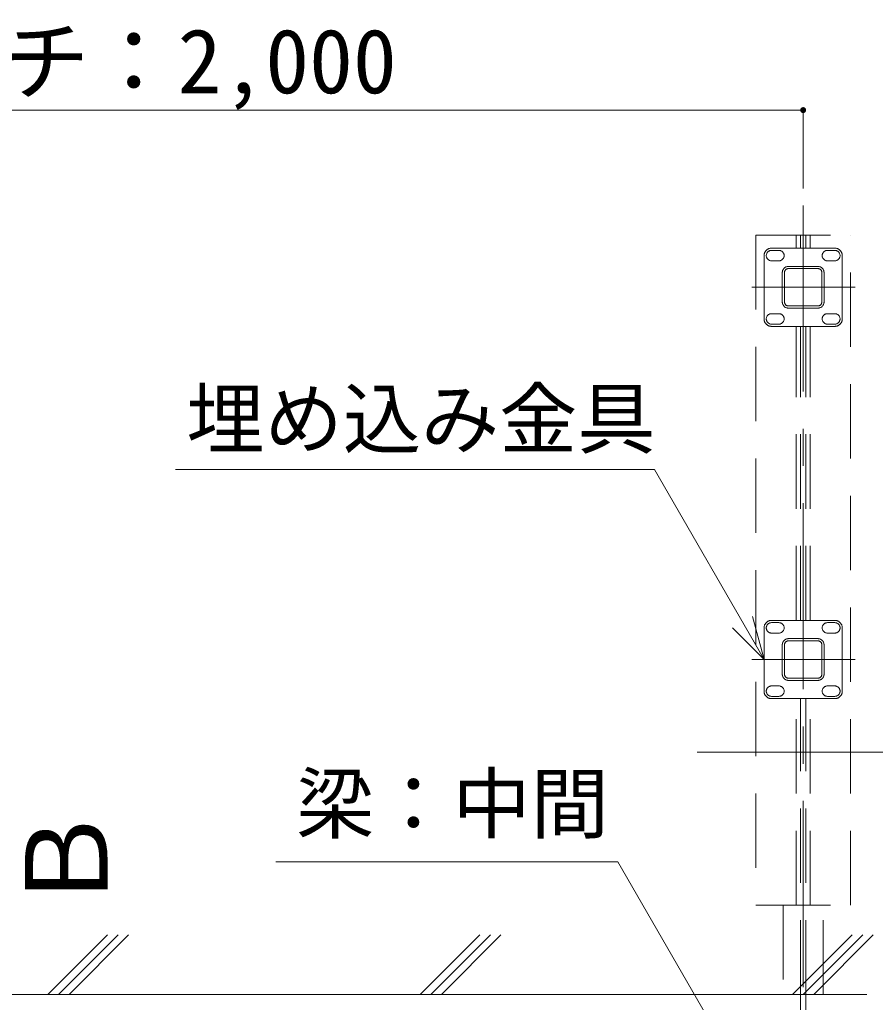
# Model space of a CAD drawing. Units: millimetres, scale not verified. Extents: x -10000 to 10000, y -6925 to 6925.
# Drawn here: x -5645 to -4495, y 3846 to 5166 of the extents above; entities that cross this region are included whole.
import ezdxf
from ezdxf.enums import TextEntityAlignment as Align

# ---------------------------------------------------------------- set-up
doc = ezdxf.new("R2010")
doc.units = ezdxf.units.MM
doc.header["$LTSCALE"] = 50
doc.linetypes.add('CHAIN1', pattern=[8, 5, -1, 1, -1])
doc.linetypes.add('DASHED2', pattern=[3, 2, -1])
for name, color, linetype, lineweight in [('0-5_1-7', 7, 'Continuous', 9), ('0-9_1-8', 3, 'Continuous', 9), ('0-A_1-0', 7, 'Continuous', 9), ('0-B_1-3', 7, 'DASHED2', 9), ('0-C_1-1', 2, 'DASHED2', 9)]:
    doc.layers.add(name, color=color, linetype=linetype, lineweight=lineweight)
doc.styles.add('ＭＳ ゴシック', font='')
doc.styles.get('ＭＳ ゴシック').set_extended_font_data('MS Gothic')

msp = doc.modelspace()

# ---------------------------------------------------------------- linework, layer by layer
at = {"layer": '0-5_1-7', "color": 3}
for p, q in [((-6592.39, 5044.05), (-4592.39, 5044.05)), ((-4592.39, 5044.05), (-4592.39, 4938.92))]:
    msp.add_line(p, q, dxfattribs=at)
at = {"layer": '0-5_1-7'}
for points in [[(-4592.39, 5044.05), (-4596.39, 5044.05), (-4596.38, 5044.3)], [(-4592.39, 5044.05), (-4596.36, 5043.54), (-4596.39, 5044.05)], [(-4592.39, 5048.05), (-4596.38, 5044.3), (-4596.32, 5044.79)], [(-4592.39, 5044.05), (-4596.38, 5044.3), (-4592.39, 5048.05)], [(-4592.39, 5044.05), (-4596.26, 5043.05), (-4596.36, 5043.54)], [(-4592.39, 5048.05), (-4596.32, 5044.79), (-4592.89, 5048.01)], [(-4592.89, 5048.01), (-4596.32, 5044.79), (-4596.19, 5045.28)], [(-4592.39, 5044.05), (-4596.11, 5042.57), (-4596.26, 5043.05)], [(-4592.89, 5048.01), (-4596.19, 5045.28), (-4593.39, 5047.92)], [(-4593.39, 5047.92), (-4596.19, 5045.28), (-4596.01, 5045.75)], [(-4592.39, 5044.05), (-4595.9, 5042.12), (-4596.11, 5042.57)], [(-4593.39, 5047.92), (-4596.01, 5045.75), (-4593.86, 5047.76)], [(-4593.86, 5047.76), (-4596.01, 5045.75), (-4595.77, 5046.19)], [(-4592.39, 5044.05), (-4595.63, 5041.69), (-4595.9, 5042.12)], [(-4593.86, 5047.76), (-4595.77, 5046.19), (-4594.32, 5047.55)], [(-4594.32, 5047.55), (-4595.77, 5046.19), (-4595.47, 5046.6)], [(-4592.39, 5044.05), (-4595.31, 5041.31), (-4595.63, 5041.69)], [(-4594.32, 5047.55), (-4595.47, 5046.6), (-4594.74, 5047.28)], [(-4594.74, 5047.28), (-4595.47, 5046.6), (-4595.13, 5046.96)], [(-4592.39, 5040.05), (-4595.31, 5041.31), (-4592.39, 5044.05)], [(-4592.14, 5048.04), (-4592.39, 5044.05), (-4592.39, 5048.05)], [(-4591.64, 5047.97), (-4592.39, 5044.05), (-4592.14, 5048.04)], [(-4591.15, 5047.85), (-4592.39, 5044.05), (-4591.64, 5047.97)], [(-4590.69, 5047.66), (-4592.39, 5044.05), (-4591.15, 5047.85)], [(-4590.25, 5047.42), (-4592.39, 5044.05), (-4590.69, 5047.66)], [(-4589.84, 5047.13), (-4592.39, 5044.05), (-4590.25, 5047.42)], [(-4589.47, 5046.78), (-4592.39, 5044.05), (-4589.84, 5047.13)], [(-4589.15, 5046.4), (-4592.39, 5044.05), (-4589.47, 5046.78)], [(-4589.15, 5046.4), (-4588.39, 5044.05), (-4592.39, 5044.05)], [(-4588.39, 5044.05), (-4592.39, 5040.05), (-4592.39, 5044.05)], [(-4588.4, 5043.79), (-4592.39, 5040.05), (-4588.39, 5044.05)], [(-4588.46, 5043.3), (-4592.39, 5040.05), (-4588.4, 5043.79)], [(-4588.46, 5043.3), (-4591.89, 5040.08), (-4592.39, 5040.05)], [(-4588.59, 5042.81), (-4591.89, 5040.08), (-4588.46, 5043.3)], [(-4588.59, 5042.81), (-4591.4, 5040.17), (-4591.89, 5040.08)], [(-4588.77, 5042.34), (-4591.4, 5040.17), (-4588.59, 5042.81)], [(-4588.77, 5042.34), (-4590.92, 5040.33), (-4591.4, 5040.17)], [(-4589.01, 5041.9), (-4590.92, 5040.33), (-4588.77, 5042.34)], [(-4588.89, 5045.97), (-4588.39, 5044.05), (-4589.15, 5046.4)], [(-4588.67, 5045.52), (-4588.39, 5044.05), (-4588.89, 5045.97)], [(-4588.52, 5045.04), (-4588.39, 5044.05), (-4588.67, 5045.52)], [(-4588.42, 5044.55), (-4588.39, 5044.05), (-4588.52, 5045.04)], [(-4592.39, 5040.05), (-4594.94, 5040.96), (-4595.31, 5041.31)], [(-4592.39, 5040.05), (-4594.53, 5040.67), (-4594.94, 5040.96)], [(-4592.39, 5040.05), (-4594.09, 5040.43), (-4594.53, 5040.67)], [(-4592.39, 5040.05), (-4593.63, 5040.24), (-4594.09, 5040.43)], [(-4592.39, 5040.05), (-4593.14, 5040.12), (-4593.63, 5040.24)], [(-4592.39, 5040.05), (-4592.64, 5040.05), (-4593.14, 5040.12)], [(-4589.01, 5041.9), (-4590.46, 5040.54), (-4590.92, 5040.33)], [(-4589.31, 5041.5), (-4590.46, 5040.54), (-4589.01, 5041.9)], [(-4589.31, 5041.5), (-4590.04, 5040.81), (-4590.46, 5040.54)], [(-4589.65, 5041.13), (-4590.04, 5040.81), (-4589.31, 5041.5)]]:
    msp.add_solid(points, dxfattribs=at)
at = {"layer": '0-9_1-8'}
for p, q in [((-4792.22, 4561.25), (-5435.22, 4561.25)), ((-4644.89, 4306.06), (-4792.22, 4561.25)), ((-4644.89, 4306.06), (-4660.42, 4364.02)), ((-4644.89, 4306.06), (-4687.32, 4348.49)), ((-4841.21, 4034.44), (-5300.57, 4034.44)), ((-4595.94, 3609.61), (-4841.21, 4034.44))]:
    msp.add_line(p, q, dxfattribs=at)
at = {"layer": '0-9_1-8', "linetype": 'CHAIN1'}
msp.add_line((-4734.93, 4181.4), (-4416.07, 4181.4), dxfattribs=at)
at = {"layer": '0-A_1-0'}
for p, q in [((-5606.53, 3856.06), (-5526.53, 3936.06)), ((-5592.39, 3856.06), (-5512.39, 3936.06)), ((-5578.25, 3856.06), (-5498.25, 3936.06)), ((-5106.53, 3856.06), (-5026.53, 3936.06)), ((-5092.39, 3856.06), (-5012.39, 3936.06)), ((-5078.25, 3856.06), (-4998.25, 3936.06)), ((-4606.53, 3856.06), (-4526.53, 3936.06)), ((-4592.39, 3856.06), (-4512.39, 3936.06)), ((-4578.25, 3856.06), (-4498.25, 3936.06)), ((-8762.85, 3856.06), (-4506.7, 3856.06))]:
    msp.add_line(p, q, dxfattribs=at)
at = {"layer": '0-B_1-3', "color": 3, "linetype": 'CHAIN1'}
msp.add_line((-4592.39, 4916.07), (-4592.39, 2524.39), dxfattribs=at)
at = {"layer": '0-B_1-3'}
for p, q in [((-4655.89, 4876.06), (-4528.89, 4876.06)), ((-4601.89, 4858.56), (-4601.89, 4876.06)), ((-4595.89, 4858.56), (-4595.89, 4876.06)), ((-4588.89, 4858.56), (-4588.89, 4876.06)), ((-4582.89, 4858.56), (-4582.89, 4876.06)), ((-4601.89, 4358.56), (-4601.89, 4753.56)), ((-4595.89, 4358.56), (-4595.89, 4753.56)), ((-4588.89, 4358.56), (-4588.89, 4753.56)), ((-4582.89, 4358.56), (-4582.89, 4753.56)), ((-4601.89, 3976.06), (-4601.89, 4253.56)), ((-4595.89, 3856.06), (-4595.89, 4253.56)), ((-4588.89, 3856.06), (-4588.89, 4253.56)), ((-4582.89, 3976.06), (-4582.89, 4253.56)), ((-4619.39, 3976.06), (-4619.39, 3856.06)), ((-4565.39, 3856.06), (-4565.39, 3976.06))]:
    msp.add_line(p, q, dxfattribs=at)
at = {"layer": '0-B_1-3', "linetype": 'Continuous'}
for p, q in [((-4595.89, 3856.06), (-4595.89, 2424.86)), ((-4588.89, 3856.06), (-4588.89, 2424.86))]:
    msp.add_line(p, q, dxfattribs=at)
at = {"layer": '0-B_1-3'}
msp.add_lwpolyline([(-4655.89, 4876.06), (-4655.89, 3976.06), (-4528.89, 3976.06), (-4528.89, 4876.06)], dxfattribs=at)
at = {"layer": '0-C_1-1'}
for p, q in [((-4549.89, 4858.56), (-4634.89, 4858.56)), ((-4644.89, 4763.56), (-4644.89, 4848.56)), ((-4634.89, 4855.56), (-4624.89, 4855.56)), ((-4549.89, 4855.56), (-4559.89, 4855.56)), ((-4539.89, 4848.56), (-4539.89, 4763.56)), ((-4634.89, 4841.56), (-4624.89, 4841.56)), ((-4572.39, 4834.06), (-4612.39, 4834.06)), ((-4572.39, 4831.06), (-4612.39, 4831.06)), ((-4549.89, 4841.56), (-4559.89, 4841.56)), ((-4620.39, 4786.06), (-4620.39, 4826.06)), ((-4617.39, 4786.06), (-4617.39, 4826.06)), ((-4567.39, 4826.06), (-4567.39, 4786.06)), ((-4564.39, 4826.06), (-4564.39, 4786.06)), ((-4572.39, 4781.06), (-4612.39, 4781.06)), ((-4634.89, 4770.56), (-4624.89, 4770.56)), ((-4572.39, 4778.06), (-4612.39, 4778.06)), ((-4549.89, 4770.56), (-4559.89, 4770.56)), ((-4634.89, 4756.56), (-4624.89, 4756.56)), ((-4549.89, 4753.56), (-4634.89, 4753.56)), ((-4549.89, 4756.56), (-4559.89, 4756.56)), ((-4549.89, 4358.56), (-4634.89, 4358.56)), ((-4644.89, 4263.56), (-4644.89, 4348.56)), ((-4634.89, 4355.56), (-4624.89, 4355.56)), ((-4549.89, 4355.56), (-4559.89, 4355.56)), ((-4539.89, 4348.56), (-4539.89, 4263.56)), ((-4634.89, 4341.56), (-4624.89, 4341.56)), ((-4572.39, 4334.06), (-4612.39, 4334.06)), ((-4572.39, 4331.06), (-4612.39, 4331.06)), ((-4549.89, 4341.56), (-4559.89, 4341.56)), ((-4620.39, 4286.06), (-4620.39, 4326.06)), ((-4617.39, 4286.06), (-4617.39, 4326.06)), ((-4567.39, 4326.06), (-4567.39, 4286.06)), ((-4564.39, 4326.06), (-4564.39, 4286.06)), ((-4572.39, 4281.06), (-4612.39, 4281.06)), ((-4572.39, 4278.06), (-4612.39, 4278.06)), ((-4634.89, 4270.56), (-4624.89, 4270.56)), ((-4549.89, 4270.56), (-4559.89, 4270.56)), ((-4634.89, 4256.56), (-4624.89, 4256.56)), ((-4549.89, 4253.56), (-4634.89, 4253.56)), ((-4549.89, 4256.56), (-4559.89, 4256.56))]:
    msp.add_line(p, q, dxfattribs=at)
at = {"layer": '0-C_1-1', "color": 3, "linetype": 'CHAIN1'}
for p, q in [((-4661.16, 4806.06), (-4522.4, 4806.06)), ((-4661.16, 4306.06), (-4522.4, 4306.06))]:
    msp.add_line(p, q, dxfattribs=at)
at = {"layer": '0-C_1-1'}
for centre, radius, start, end in [((-4634.89, 4848.56), 10, 90, 180), ((-4549.89, 4848.56), 10, 0, 90), ((-4634.89, 4848.56), 7, 90, 270), ((-4624.89, 4848.56), 7, 270, 90), ((-4559.89, 4848.56), 7, 90, 270), ((-4549.89, 4848.56), 7, 270, 90), ((-4612.39, 4826.06), 8, 90, 180), ((-4612.39, 4826.06), 5, 90, 180), ((-4572.39, 4826.06), 8, 0, 90), ((-4572.39, 4826.06), 5, 0, 90), ((-4612.39, 4786.06), 8, 180, 270), ((-4612.39, 4786.06), 5, 180, 270), ((-4572.39, 4786.06), 5, 270, 0), ((-4572.39, 4786.06), 8, 270, 0), ((-4634.89, 4763.56), 7, 90, 270), ((-4624.89, 4763.56), 7, 270, 90), ((-4559.89, 4763.56), 7, 90, 270), ((-4549.89, 4763.56), 7, 270, 90), ((-4634.89, 4763.56), 10, 180, 270), ((-4549.89, 4763.56), 10, 270, 0), ((-4634.89, 4348.56), 10, 90, 180), ((-4549.89, 4348.56), 10, 0, 90), ((-4634.89, 4348.56), 7, 90, 270), ((-4624.89, 4348.56), 7, 270, 90), ((-4559.89, 4348.56), 7, 90, 270), ((-4549.89, 4348.56), 7, 270, 90), ((-4612.39, 4326.06), 8, 90, 180), ((-4612.39, 4326.06), 5, 90, 180), ((-4572.39, 4326.06), 8, 0, 90), ((-4572.39, 4326.06), 5, 0, 90), ((-4612.39, 4286.06), 8, 180, 270), ((-4612.39, 4286.06), 5, 180, 270), ((-4572.39, 4286.06), 5, 270, 0), ((-4572.39, 4286.06), 8, 270, 0), ((-4634.89, 4263.56), 10, 180, 270), ((-4634.89, 4263.56), 7, 90, 270), ((-4624.89, 4263.56), 7, 270, 90), ((-4559.89, 4263.56), 7, 90, 270), ((-4549.89, 4263.56), 7, 270, 90), ((-4549.89, 4263.56), 10, 270, 0)]:
    msp.add_arc(centre, radius, start, end, dxfattribs=at)

# ---------------------------------------------------------------- texts
at = {"layer": '0-5_1-7', "color": 4, "style": 'ＭＳ ゴシック'}
msp.add_text('梁ピッチ：2,000', height=86.51, dxfattribs=at).set_placement((-6022.39, 5040.67), align=Align.BOTTOM_LEFT)
at = {"layer": '0-9_1-8', "color": 4, "style": 'ＭＳ ゴシック'}
for s, p in [('埋め込み金具', (-5420.67, 4567.73)), ('梁：中間', (-5273.27, 4050.91))]:
    msp.add_text(s, height=76.98, dxfattribs=at).set_placement(p, align=Align.BOTTOM_LEFT)
msp.add_text('Ｂ', height=110.7, rotation=90, dxfattribs=at).set_placement((-5493.26, 3961.18), align=Align.BOTTOM_LEFT)

doc.saveas('drawing.dxf')
